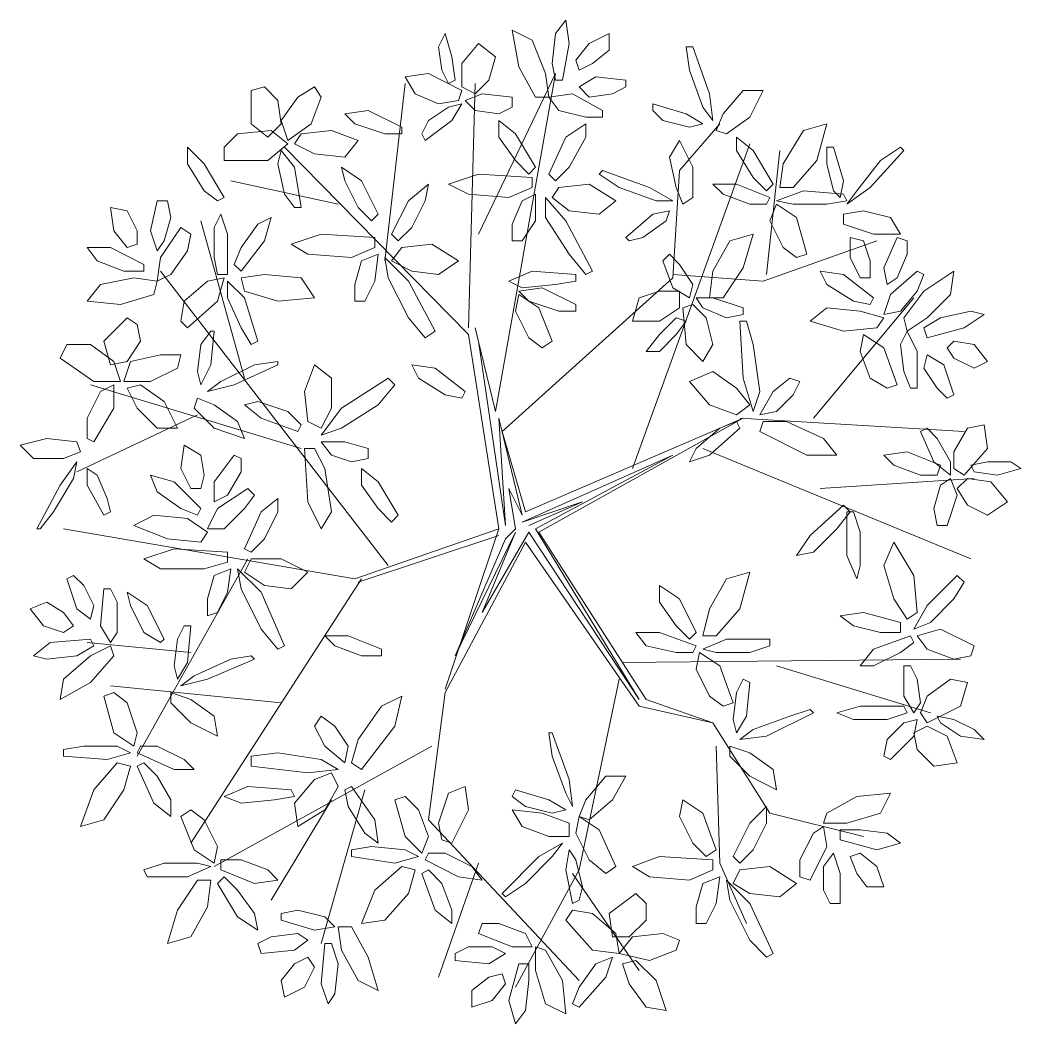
# Model space of a CAD drawing. Header units: millimetres. Extents: x 2259 to 2403, y 1663 to 1883.
# Drawn here: x 2336.22 to 2344.67, y 1719.73 to 1728.21 of the extents above; entities that cross this region are included whole.
import ezdxf

# ---------------------------------------------------------------- set-up
doc = ezdxf.new("R2010")
doc.units = ezdxf.units.MM
doc.layers.add('PDF_0', color=7, linetype='Continuous')

msp = doc.modelspace()

# ---------------------------------------------------------------- linework, layer by layer
at = {"layer": 'PDF_0', "lineweight": 9}
for points in [[(2340.7119, 1727.8397), (2340.7401, 1728.0939), (2340.8248, 1728.2068), (2340.8531, 1728.0092), (2340.7966, 1727.6985), (2340.7401, 1727.6985)], [(2340.6836, 1727.5573), (2340.5707, 1727.5573), (2340.4295, 1727.8115), (2340.373, 1728.1221), (2340.5424, 1728.0374), (2340.6554, 1727.755)], [(2339.8364, 1727.6703), (2339.8929, 1727.6985), (2339.8647, 1727.8962), (2339.8082, 1728.0939), (2339.7517, 1727.9809), (2339.78, 1727.7833)], [(2340.9378, 1727.7833), (2340.9096, 1727.868), (2341.0225, 1728.0092), (2341.192, 1728.0939), (2341.192, 1727.9527), (2341.0508, 1727.8397)], [(2340.0624, 1727.5856), (2339.9494, 1727.6421), (2339.9494, 1727.8397), (2340.0906, 1728.0092), (2340.2318, 1727.8962), (2340.1753, 1727.6985)], [(2341.8697, 1727.7833), (2341.9827, 1727.4726), (2342.0674, 1727.3597), (2342.0391, 1727.5856), (2341.8979, 1727.9809), (2341.8415, 1727.9809)], [(2339.7517, 1727.5009), (2339.5541, 1727.5856), (2339.4693, 1727.7268), (2339.667, 1727.755), (2339.9494, 1727.6138), (2339.9212, 1727.5291)], [(2341.2202, 1727.5856), (2341.0225, 1727.5573), (2340.9378, 1727.6421), (2341.079, 1727.7268), (2341.3331, 1727.6985), (2341.3331, 1727.6421)], [(2338.3962, 1727.5291), (2338.4245, 1727.3314), (2338.3115, 1727.2185), (2338.1703, 1727.3314), (2338.1703, 1727.6138), (2338.2833, 1727.6421)], [(2338.7069, 1727.6421), (2338.7633, 1727.5573), (2338.6786, 1727.3314), (2338.4809, 1727.1902), (2338.4245, 1727.3597), (2338.5657, 1727.5573)], [(2342.0956, 1727.2749), (2342.1803, 1727.2467), (2342.378, 1727.3879), (2342.491, 1727.6138), (2342.3215, 1727.6138), (2342.1521, 1727.4161)], [(2340.26, 1727.4161), (2340.0624, 1727.4444), (2339.9776, 1727.5291), (2340.1188, 1727.5856), (2340.373, 1727.5573), (2340.373, 1727.4726)], [(2340.9943, 1727.3879), (2340.7684, 1727.4444), (2340.6836, 1727.5573), (2340.8813, 1727.5856), (2341.1355, 1727.4444), (2341.1355, 1727.3879)], [(2339.2999, 1727.2467), (2339.0457, 1727.3314), (2338.961, 1727.4161), (2339.1587, 1727.4444), (2339.4411, 1727.3032), (2339.4411, 1727.2467)], [(2339.667, 1727.3597), (2339.8364, 1727.4726), (2339.9494, 1727.5009), (2339.8647, 1727.3597), (2339.6388, 1727.1902), (2339.6105, 1727.2467)], [(2341.6438, 1727.3597), (2341.8697, 1727.3032), (2341.9827, 1727.3314), (2341.8415, 1727.4161), (2341.5591, 1727.5009), (2341.5591, 1727.4444)], [(2340.4012, 1727.0208), (2340.26, 1727.2185), (2340.26, 1727.3597), (2340.4012, 1727.2467), (2340.5707, 1726.9643), (2340.5142, 1726.9078)], [(2338.0573, 1727.2467), (2338.3397, 1727.2749), (2338.4809, 1727.162), (2338.3115, 1727.0208), (2337.9444, 1727.0208), (2337.9444, 1727.1337)], [(2338.5374, 1727.162), (2338.5939, 1727.2467), (2338.8481, 1727.2749), (2339.074, 1727.1902), (2338.961, 1727.049), (2338.7069, 1727.0773)], [(2340.8531, 1726.9643), (2340.9943, 1727.2185), (2340.9943, 1727.3314), (2340.8248, 1727.2185), (2340.6836, 1726.9078), (2340.7401, 1726.8513)], [(2342.6322, 1726.7949), (2342.7451, 1726.7949), (2342.9428, 1727.0208), (2343.0275, 1727.3314), (2342.8298, 1727.2749), (2342.6604, 1726.9925)], [(2341.8132, 1726.6537), (2341.8979, 1726.7101), (2341.8979, 1726.9643), (2341.785, 1727.1902), (2341.7003, 1727.049), (2341.7567, 1726.7949)], [(2342.4063, 1726.8796), (2342.2651, 1727.1055), (2342.2651, 1727.2185), (2342.4063, 1727.1055), (2342.5757, 1726.8231), (2342.5192, 1726.7666)], [(2337.775, 1726.7666), (2337.6338, 1726.9925), (2337.6338, 1727.1337), (2337.775, 1726.9925), (2337.9444, 1726.7101), (2337.8879, 1726.6819)], [(2338.4527, 1726.7384), (2338.3962, 1726.9925), (2338.4245, 1727.1055), (2338.5374, 1726.9643), (2338.5939, 1726.6254), (2338.5374, 1726.6254)], [(2343.0275, 1726.9925), (2343.084, 1726.7666), (2343.1405, 1726.7101), (2343.1687, 1726.8513), (2343.084, 1727.1337), (2343.0275, 1727.1337)], [(2343.4794, 1727.0208), (2343.2817, 1726.7666), (2343.197, 1726.6537), (2343.3946, 1726.7949), (2343.677, 1727.1055), (2343.6488, 1727.1337)], [(2339.074, 1726.6254), (2338.961, 1726.8513), (2338.9328, 1726.9643), (2339.1022, 1726.8513), (2339.2434, 1726.5689), (2339.1869, 1726.5125)], [(2341.2767, 1726.7949), (2341.5873, 1726.6819), (2341.7285, 1726.6819), (2341.5308, 1726.7949), (2341.1355, 1726.9361), (2341.1072, 1726.9078)], [(2340.3448, 1726.7101), (2340.0059, 1726.7384), (2339.8364, 1726.8231), (2340.0906, 1726.9078), (2340.5424, 1726.8796), (2340.5424, 1726.7949)], [(2339.5258, 1726.456), (2339.6388, 1726.6819), (2339.667, 1726.8231), (2339.4976, 1726.6819), (2339.3564, 1726.3995), (2339.4129, 1726.343)], [(2340.7119, 1726.7101), (2340.7684, 1726.7949), (2341.0225, 1726.8231), (2341.2484, 1726.6819), (2341.1072, 1726.5689), (2340.8531, 1726.5972)], [(2342.378, 1726.6537), (2342.1521, 1726.7384), (2342.0674, 1726.8231), (2342.2651, 1726.8231), (2342.5475, 1726.7101), (2342.5192, 1726.6537)], [(2343.0275, 1726.6537), (2342.7451, 1726.6537), (2342.6039, 1726.6819), (2342.8298, 1726.7666), (2343.1687, 1726.7384), (2343.197, 1726.6819)], [(2337.4926, 1726.5407), (2337.4361, 1726.343), (2337.3796, 1726.2583), (2337.3231, 1726.4278), (2337.3796, 1726.6819), (2337.4643, 1726.6819)], [(2340.373, 1726.343), (2340.4577, 1726.343), (2340.5707, 1726.5125), (2340.5707, 1726.7384), (2340.4577, 1726.6819), (2340.373, 1726.4842)], [(2340.8531, 1726.2301), (2340.6554, 1726.5407), (2340.6554, 1726.7101), (2340.8248, 1726.5125), (2341.0508, 1726.0889), (2340.9943, 1726.0606)], [(2337.2102, 1726.3148), (2337.1254, 1726.2866), (2337.0125, 1726.4278), (2336.9842, 1726.6254), (2337.1254, 1726.5972), (2337.2102, 1726.4278)], [(2341.4743, 1726.3713), (2341.672, 1726.5125), (2341.7003, 1726.5972), (2341.5591, 1726.5689), (2341.3331, 1726.3713), (2341.3614, 1726.343)], [(2342.6604, 1726.2866), (2342.5475, 1726.5125), (2342.6039, 1726.6537), (2342.7734, 1726.5407), (2342.8581, 1726.2301), (2342.7734, 1726.2018)], [(2343.1687, 1726.5689), (2343.1687, 1726.4842), (2343.4229, 1726.3995), (2343.6488, 1726.3995), (2343.5641, 1726.5407), (2343.3382, 1726.5972)], [(2337.8597, 1726.2018), (2337.8597, 1726.456), (2337.9162, 1726.5689), (2337.9726, 1726.3995), (2337.9726, 1726.0606), (2337.8879, 1726.0606)], [(2338.0856, 1726.2866), (2338.2268, 1726.4842), (2338.3397, 1726.5407), (2338.2833, 1726.343), (2338.0856, 1726.0889), (2338.0291, 1726.1454)], [(2337.6338, 1726.2583), (2337.4926, 1726.0606), (2337.3796, 1726.0042), (2337.4078, 1726.2018), (2337.5773, 1726.456), (2337.662, 1726.3995)], [(2339.0175, 1726.2018), (2338.6504, 1726.2301), (2338.5092, 1726.3148), (2338.7633, 1726.3995), (2339.2152, 1726.3713), (2339.2152, 1726.2866)], [(2342.0391, 1725.863), (2342.1521, 1725.863), (2342.3215, 1726.1171), (2342.4063, 1726.3995), (2342.2086, 1726.343), (2342.0674, 1726.0889)], [(2343.3946, 1726.0324), (2343.3099, 1726.0324), (2343.2252, 1726.2018), (2343.2252, 1726.3713), (2343.3382, 1726.343), (2343.3946, 1726.1736)], [(2343.7053, 1726.2301), (2343.6206, 1726.0324), (2343.5358, 1725.9759), (2343.5076, 1726.1171), (2343.6206, 1726.3713), (2343.7053, 1726.343)], [(2337.0972, 1726.0889), (2336.8713, 1726.1736), (2336.7866, 1726.2866), (2336.9842, 1726.2866), (2337.2666, 1726.1454), (2337.2666, 1726.0889)], [(2339.3564, 1726.1736), (2339.4411, 1726.2866), (2339.6952, 1726.3148), (2339.9212, 1726.1736), (2339.7517, 1726.0606), (2339.5258, 1726.0889)], [(2339.0457, 1725.8347), (2339.1305, 1725.8347), (2339.2152, 1726.0042), (2339.2434, 1726.2301), (2339.1022, 1726.1736), (2339.0457, 1725.9759)], [(2339.4976, 1725.6935), (2339.3281, 1726.0324), (2339.2999, 1726.2018), (2339.4976, 1726.0042), (2339.7235, 1725.5806), (2339.6388, 1725.5241)], [(2341.785, 1726.1454), (2341.8979, 1725.9759), (2341.8697, 1725.863), (2341.7285, 1725.9477), (2341.6438, 1726.1736), (2341.7003, 1726.2301)], [(2340.7401, 1725.9759), (2340.4577, 1725.9477), (2340.3448, 1726.0042), (2340.5424, 1726.0889), (2340.9096, 1726.0606), (2340.9096, 1726.0042)], [(2343.2534, 1725.8347), (2343.0275, 1725.9759), (2342.971, 1726.0889), (2343.1687, 1726.0606), (2343.4229, 1725.863), (2343.3946, 1725.8065)], [(2343.79, 1725.9194), (2343.6488, 1725.75), (2343.5076, 1725.7218), (2343.5641, 1725.8912), (2343.79, 1726.0889), (2343.8465, 1726.0606)], [(2343.7053, 1725.5806), (2343.677, 1725.6935), (2343.8465, 1725.9194), (2344.1006, 1726.0889), (2344.0724, 1725.8912), (2343.8747, 1725.6935)], [(2337.3796, 1726.0042), (2337.3514, 1725.8912), (2337.069, 1725.8065), (2336.7866, 1725.8347), (2336.8995, 1725.9759), (2337.1819, 1726.0324)], [(2337.6055, 1725.8347), (2337.8032, 1726.0042), (2337.9444, 1726.0324), (2337.8879, 1725.8347), (2337.6338, 1725.6088), (2337.5773, 1725.6653)], [(2338.0856, 1725.6088), (2337.9726, 1725.863), (2337.9726, 1726.0042), (2338.1138, 1725.863), (2338.2268, 1725.4958), (2338.1703, 1725.4676)], [(2338.0856, 1726.0324), (2338.1138, 1725.9194), (2338.3962, 1725.8347), (2338.7069, 1725.863), (2338.5939, 1726.0324), (2338.2833, 1726.0606)], [(2340.7684, 1725.75), (2340.5142, 1725.8347), (2340.4295, 1725.9194), (2340.6272, 1725.9477), (2340.9096, 1725.8065), (2340.9096, 1725.75)], [(2341.785, 1725.9194), (2341.785, 1725.7782), (2341.6155, 1725.6653), (2341.3896, 1725.6653), (2341.4461, 1725.863), (2341.6155, 1725.9194)], [(2340.5142, 1725.5241), (2340.4012, 1725.75), (2340.4295, 1725.8912), (2340.5989, 1725.7782), (2340.7119, 1725.4958), (2340.6272, 1725.4394)], [(2342.1803, 1725.6935), (2341.9827, 1725.7782), (2341.9262, 1725.863), (2342.0674, 1725.863), (2342.3215, 1725.7782), (2342.3215, 1725.7218)], [(2342.0109, 1725.6935), (2342.0674, 1725.4676), (2341.9827, 1725.3264), (2341.8415, 1725.4676), (2341.8132, 1725.7782), (2341.8979, 1725.8065)], [(2343.5076, 1725.6935), (2343.4511, 1725.6088), (2343.1687, 1725.5806), (2342.8863, 1725.6653), (2343.0275, 1725.7782), (2343.3099, 1725.75)], [(2343.9877, 1725.6935), (2344.2418, 1725.75), (2344.3548, 1725.7218), (2344.1854, 1725.6088), (2343.8747, 1725.5241), (2343.8465, 1725.6088)], [(2337.2384, 1725.4958), (2337.1254, 1725.3264), (2336.9842, 1725.2982), (2336.9278, 1725.4958), (2337.1254, 1725.6935), (2337.2102, 1725.637)], [(2341.8415, 1725.6653), (2341.7567, 1725.6935), (2341.6155, 1725.5523), (2341.5026, 1725.4111), (2341.6155, 1725.4111), (2341.7567, 1725.5523)], [(2342.4063, 1725.4676), (2342.4627, 1725.0722), (2342.4063, 1724.9028), (2342.3215, 1725.1852), (2342.2933, 1725.6653), (2342.3498, 1725.6653)], [(2337.7467, 1725.4676), (2337.7185, 1725.2417), (2337.7467, 1725.1287), (2337.8314, 1725.2982), (2337.8597, 1725.5806), (2337.8314, 1725.5806)], [(2343.677, 1725.2417), (2343.6488, 1725.4676), (2343.7053, 1725.5806), (2343.79, 1725.4111), (2343.79, 1725.1005), (2343.7335, 1725.1005)], [(2343.3946, 1725.1852), (2343.3099, 1725.4111), (2343.3382, 1725.5523), (2343.5076, 1725.4394), (2343.6206, 1725.1287), (2343.5358, 1725.1005)], [(2344.0442, 1725.4394), (2344.1006, 1725.4958), (2344.2701, 1725.4676), (2344.383, 1725.3264), (2344.2701, 1725.2699), (2344.1006, 1725.3546)], [(2336.8148, 1725.4676), (2337.0125, 1725.3264), (2337.069, 1725.157), (2336.843, 1725.157), (2336.5606, 1725.3546), (2336.6171, 1725.4676)], [(2337.5773, 1725.3829), (2337.549, 1725.2699), (2337.3231, 1725.157), (2337.0972, 1725.157), (2337.1537, 1725.3264), (2337.4078, 1725.3829)], [(2338.1985, 1725.2982), (2337.9162, 1725.157), (2337.8032, 1725.0722), (2338.0291, 1725.1287), (2338.3962, 1725.2982), (2338.3962, 1725.3264)], [(2343.9594, 1725.1005), (2343.8465, 1725.2699), (2343.8747, 1725.3829), (2344.0159, 1725.2982), (2344.1006, 1725.044), (2344.0442, 1725.0158)], [(2338.7633, 1724.7616), (2338.6504, 1724.8181), (2338.6221, 1725.0722), (2338.7069, 1725.2982), (2338.8481, 1725.1852), (2338.8481, 1724.931)], [(2339.8082, 1725.044), (2339.5823, 1725.1852), (2339.5258, 1725.2982), (2339.7235, 1725.2699), (2339.9776, 1725.0722), (2339.9494, 1725.0158)], [(2342.378, 1724.9593), (2342.2651, 1724.8746), (2342.0391, 1724.9593), (2341.8697, 1725.157), (2342.0674, 1725.2417), (2342.2651, 1725.1005)], [(2339.2434, 1724.9593), (2338.9328, 1724.7616), (2338.7633, 1724.7051), (2338.9328, 1724.931), (2339.3281, 1725.1852), (2339.3846, 1725.1287)], [(2342.8016, 1725.157), (2342.7169, 1725.1852), (2342.5757, 1725.0722), (2342.4627, 1724.8746), (2342.6039, 1724.9028), (2342.7451, 1725.044)], [(2336.7866, 1724.8463), (2336.8995, 1725.0722), (2337.0125, 1725.1287), (2337.0125, 1724.931), (2336.843, 1724.6487), (2336.7866, 1724.6769)], [(2337.1254, 1725.1005), (2337.2384, 1725.1287), (2337.4361, 1724.9875), (2337.549, 1724.7616), (2337.3796, 1724.7616), (2337.2102, 1724.931)], [(2337.7185, 1725.0158), (2337.6902, 1724.931), (2337.8597, 1724.7616), (2338.1138, 1724.6769), (2338.0573, 1724.8181), (2337.8597, 1724.9593)], [(2338.4809, 1724.9028), (2338.2268, 1724.9875), (2338.1138, 1724.9593), (2338.255, 1724.8463), (2338.5657, 1724.7334), (2338.5939, 1724.7899)], [(2342.1239, 1724.7616), (2341.9262, 1724.5922), (2341.8697, 1724.4792), (2342.0391, 1724.5357), (2342.2933, 1724.7616), (2342.2651, 1724.8181)], [(2342.6887, 1724.8181), (2342.9993, 1724.6769), (2343.1122, 1724.5357), (2342.8581, 1724.5357), (2342.4627, 1724.7334), (2342.491, 1724.8181)], [(2343.9594, 1724.6769), (2344.0724, 1724.4792), (2344.0724, 1724.3663), (2343.9312, 1724.4792), (2343.8182, 1724.7334), (2343.8747, 1724.7616)], [(2344.1006, 1724.5639), (2344.2136, 1724.7616), (2344.3548, 1724.7899), (2344.383, 1724.5922), (2344.1854, 1724.3663), (2344.1006, 1724.4227)], [(2336.7301, 1724.5639), (2336.7018, 1724.6487), (2336.4477, 1724.6769), (2336.2218, 1724.6204), (2336.3347, 1724.5075), (2336.5889, 1724.5075)], [(2339.1587, 1724.5075), (2339.1587, 1724.5922), (2338.961, 1724.6487), (2338.7633, 1724.6487), (2338.8481, 1724.5357), (2339.0175, 1724.4792)], [(2337.7467, 1724.2533), (2337.662, 1724.2533), (2337.5773, 1724.4227), (2337.6055, 1724.6204), (2337.7467, 1724.5357), (2337.775, 1724.3663)], [(2338.7916, 1724.4227), (2338.8481, 1724.0556), (2338.7633, 1723.9144), (2338.6504, 1724.1403), (2338.6221, 1724.5922), (2338.7069, 1724.5922)], [(2343.8182, 1724.3663), (2343.5923, 1724.451), (2343.5076, 1724.5357), (2343.7053, 1724.5639), (2343.9877, 1724.451), (2343.9594, 1724.3663)], [(2336.5042, 1724.0556), (2336.6736, 1724.338), (2336.7018, 1724.4792), (2336.5606, 1724.2815), (2336.363, 1723.9144), (2336.3912, 1723.9144)], [(2338.0856, 1724.3945), (2337.9726, 1724.1968), (2337.8597, 1724.1403), (2337.8597, 1724.3098), (2338.0291, 1724.5357), (2338.0856, 1724.5075)], [(2344.2418, 1724.451), (2344.2701, 1724.3945), (2344.4677, 1724.3663), (2344.6654, 1724.4227), (2344.5807, 1724.4792), (2344.383, 1724.4792)], [(2336.956, 1724.1686), (2336.8713, 1724.3663), (2336.7866, 1724.4227), (2336.7866, 1724.2815), (2336.9278, 1724.0274), (2336.9842, 1724.0556)], [(2339.2434, 1724.0839), (2339.1022, 1724.2815), (2339.1022, 1724.4227), (2339.2434, 1724.3098), (2339.4129, 1724.0274), (2339.3564, 1723.9709)], [(2337.5773, 1724.0839), (2337.3796, 1724.2251), (2337.3231, 1724.3663), (2337.5208, 1724.3098), (2337.7467, 1724.0839), (2337.7185, 1724.0274)], [(2343.9312, 1724.0839), (2343.9877, 1724.2815), (2344.0724, 1724.338), (2344.1289, 1724.1968), (2344.0442, 1723.9427), (2343.9594, 1723.9427)], [(2344.1289, 1724.2533), (2344.2136, 1724.338), (2344.4113, 1724.3098), (2344.5525, 1724.1403), (2344.383, 1724.0274), (2344.2136, 1724.1121)], [(2338.1138, 1724.0839), (2337.9444, 1723.9144), (2337.8032, 1723.9144), (2337.8879, 1724.0839), (2338.1421, 1724.2533), (2338.1985, 1724.1968)], [(2338.2833, 1723.8297), (2338.3962, 1724.0556), (2338.3962, 1724.1686), (2338.255, 1724.0556), (2338.1138, 1723.745), (2338.1703, 1723.7167)], [(2343.1122, 1723.9144), (2342.9146, 1723.7167), (2342.7734, 1723.6885), (2342.8863, 1723.8579), (2343.1687, 1724.1121), (2343.2252, 1724.0556)], [(2343.3099, 1723.8862), (2343.3099, 1723.6038), (2343.2817, 1723.4908), (2343.197, 1723.6885), (2343.197, 1724.0556), (2343.2534, 1724.0556)], [(2337.8032, 1723.8862), (2337.7467, 1723.8015), (2337.4643, 1723.8297), (2337.1819, 1723.9427), (2337.3514, 1724.0274), (2337.6338, 1723.9991)], [(2343.7053, 1723.152), (2343.79, 1723.2084), (2343.7618, 1723.5191), (2343.5923, 1723.8015), (2343.5076, 1723.6038), (2343.5923, 1723.3214)], [(2337.775, 1723.5755), (2337.4078, 1723.5755), (2337.2666, 1723.6603), (2337.5208, 1723.745), (2337.9726, 1723.7167), (2337.9726, 1723.632)], [(2338.1138, 1723.5473), (2338.1703, 1723.6603), (2338.4245, 1723.6603), (2338.6504, 1723.5473), (2338.5092, 1723.4061), (2338.2833, 1723.4343)], [(2337.8032, 1723.1802), (2337.8879, 1723.2084), (2337.9726, 1723.3779), (2338.0009, 1723.5755), (2337.8597, 1723.5191), (2337.8032, 1723.3214)], [(2338.255, 1723.0672), (2338.0856, 1723.4061), (2338.0573, 1723.5755), (2338.255, 1723.3779), (2338.4527, 1722.926), (2338.3962, 1722.8978)], [(2341.9827, 1723.0108), (2342.0956, 1723.0108), (2342.2933, 1723.2367), (2342.378, 1723.5473), (2342.1803, 1723.4908), (2342.0391, 1723.2367)], [(2336.7583, 1723.4343), (2336.843, 1723.2649), (2336.8148, 1723.152), (2336.7018, 1723.2367), (2336.6171, 1723.4908), (2336.6736, 1723.5191)], [(2344.1006, 1723.3214), (2343.903, 1723.1237), (2343.7618, 1723.0672), (2343.8747, 1723.2649), (2344.1289, 1723.5191), (2344.1854, 1723.4626)], [(2337.0407, 1723.2931), (2337.0407, 1723.039), (2336.9842, 1722.9543), (2336.8995, 1723.0955), (2336.9278, 1723.4061), (2336.9842, 1723.4061)], [(2337.2666, 1723.039), (2337.1537, 1723.2649), (2337.1254, 1723.3779), (2337.2949, 1723.2649), (2337.4361, 1722.9825), (2337.4078, 1722.9543)], [(2341.7567, 1723.0955), (2341.6155, 1723.2931), (2341.6155, 1723.4343), (2341.785, 1723.3214), (2341.9262, 1723.039), (2341.8697, 1722.9825)], [(2336.6736, 1723.0955), (2336.5889, 1723.039), (2336.4194, 1723.0955), (2336.3065, 1723.2367), (2336.4477, 1723.2931), (2336.5889, 1723.2084)], [(2343.4794, 1723.039), (2343.2534, 1723.0955), (2343.1405, 1723.1802), (2343.3382, 1723.2084), (2343.6488, 1723.1237), (2343.6488, 1723.039)], [(2337.549, 1722.9825), (2337.5208, 1722.7566), (2337.549, 1722.6436), (2337.6338, 1722.7848), (2337.662, 1723.0955), (2337.6055, 1723.0955)], [(2341.7567, 1722.8696), (2341.5026, 1722.926), (2341.4179, 1723.039), (2341.6155, 1723.039), (2341.9262, 1722.926), (2341.8979, 1722.8696)], [(2344.1006, 1722.8131), (2343.8747, 1722.8978), (2343.79, 1723.0108), (2343.9877, 1723.0672), (2344.2701, 1722.926), (2344.2418, 1722.8413)], [(2336.7018, 1722.8413), (2336.4477, 1722.8131), (2336.3347, 1722.8413), (2336.4759, 1722.9543), (2336.8148, 1722.9825), (2336.843, 1722.926)], [(2339.1022, 1722.8413), (2338.8763, 1722.926), (2338.7916, 1723.0108), (2338.9893, 1723.0108), (2339.2717, 1722.8978), (2339.2717, 1722.8413)], [(2342.378, 1722.8696), (2342.0956, 1722.8696), (2341.9827, 1722.8978), (2342.1803, 1722.9825), (2342.5475, 1722.9825), (2342.5475, 1722.926)], [(2343.6488, 1722.8696), (2343.4229, 1722.7566), (2343.3099, 1722.7566), (2343.4229, 1722.8978), (2343.7335, 1723.0108), (2343.7618, 1722.9543)], [(2336.9842, 1722.926), (2337.0125, 1722.8413), (2336.8148, 1722.6154), (2336.5606, 1722.4742), (2336.5889, 1722.6436), (2336.8148, 1722.8413)], [(2342.0391, 1722.5024), (2341.9262, 1722.7284), (2341.9544, 1722.8696), (2342.1239, 1722.7566), (2342.2368, 1722.446), (2342.1521, 1722.4177)], [(2338.0009, 1722.8131), (2337.6902, 1722.6719), (2337.5773, 1722.5872), (2337.8032, 1722.6436), (2338.1985, 1722.8131), (2338.1703, 1722.8413)], [(2343.79, 1722.6436), (2343.8182, 1722.446), (2343.7618, 1722.3612), (2343.677, 1722.5024), (2343.677, 1722.7566), (2343.7335, 1722.7566)], [(2342.2651, 1722.5307), (2342.2368, 1722.3048), (2342.2651, 1722.1918), (2342.3498, 1722.333), (2342.378, 1722.6154), (2342.3215, 1722.6436)], [(2343.8747, 1722.5024), (2344.0724, 1722.6436), (2344.2136, 1722.6154), (2344.1571, 1722.4177), (2343.8747, 1722.2765), (2343.8182, 1722.3612)], [(2337.1254, 1722.446), (2337.2102, 1722.1918), (2337.1819, 1722.0788), (2337.0125, 1722.1918), (2336.9278, 1722.5024), (2337.0125, 1722.5307)], [(2337.4926, 1722.5307), (2337.4926, 1722.446), (2337.662, 1722.2765), (2337.8879, 1722.1636), (2337.8597, 1722.333), (2337.662, 1722.4742)], [(2339.074, 1722.1353), (2339.2717, 1722.4177), (2339.4411, 1722.5024), (2339.3846, 1722.2483), (2339.1022, 1721.8812), (2339.0175, 1721.9376)], [(2342.7169, 1722.333), (2342.4063, 1722.22), (2342.2933, 1722.1353), (2342.5192, 1722.1636), (2342.9146, 1722.3612), (2342.8863, 1722.3895)], [(2343.5358, 1722.3048), (2343.2534, 1722.3048), (2343.1122, 1722.3612), (2343.3099, 1722.4177), (2343.677, 1722.4177), (2343.7053, 1722.3612)], [(2338.7633, 1722.333), (2338.7069, 1722.2483), (2338.7916, 1722.0788), (2338.961, 1721.9376), (2338.9893, 1722.0788), (2338.8763, 1722.2483)], [(2343.5358, 1722.1353), (2343.677, 1722.2765), (2343.79, 1722.3048), (2343.7618, 1722.1636), (2343.5641, 1721.9659), (2343.5076, 1721.9941)], [(2343.9594, 1722.333), (2343.9877, 1722.2765), (2344.1571, 1722.1636), (2344.3548, 1722.1353), (2344.2701, 1722.22), (2344.1006, 1722.3048)], [(2340.7119, 1721.9941), (2340.8248, 1721.6835), (2340.8813, 1721.5705), (2340.8531, 1721.7964), (2340.7119, 1722.1918), (2340.6836, 1722.1918)], [(2343.7618, 1722.1918), (2343.8747, 1722.2483), (2344.0442, 1722.1636), (2344.1289, 1721.9376), (2343.9312, 1721.9094), (2343.79, 1722.0506)], [(2336.7583, 1722.0788), (2337.0407, 1722.0788), (2337.1537, 1722.0224), (2336.956, 1721.9659), (2336.5889, 1721.9941), (2336.5889, 1722.0506)], [(2337.3796, 1722.0788), (2337.6055, 1721.9659), (2337.6902, 1721.8812), (2337.5208, 1721.8812), (2337.2102, 1722.0224), (2337.2384, 1722.0788)], [(2338.3962, 1722.0224), (2338.7633, 1721.9659), (2338.9045, 1721.8812), (2338.6504, 1721.8529), (2338.1703, 1721.9094), (2338.1703, 1721.9941)], [(2342.2086, 1722.0788), (2342.2086, 1721.9941), (2342.378, 1721.8247), (2342.6039, 1721.7117), (2342.5757, 1721.8812), (2342.378, 1722.0224)], [(2337.1537, 1721.9094), (2337.0407, 1721.9376), (2336.843, 1721.7117), (2336.7301, 1721.4011), (2336.9278, 1721.4576), (2337.0972, 1721.7117)], [(2337.3796, 1721.8247), (2337.4926, 1721.627), (2337.4926, 1721.4858), (2337.3514, 1721.5988), (2337.2102, 1721.9094), (2337.2666, 1721.9376)], [(2338.8481, 1721.8529), (2338.9045, 1721.74), (2338.7916, 1721.5423), (2338.5657, 1721.4011), (2338.5374, 1721.5988), (2338.7069, 1721.7964)], [(2340.9378, 1721.4858), (2341.0225, 1721.4576), (2341.2202, 1721.627), (2341.3331, 1721.8247), (2341.1637, 1721.8247), (2340.9943, 1721.627)], [(2338.368, 1721.627), (2338.0856, 1721.5988), (2337.9444, 1721.6552), (2338.1421, 1721.74), (2338.5092, 1721.7117), (2338.5374, 1721.6552)], [(2338.9893, 1721.5705), (2339.1305, 1721.3446), (2339.2434, 1721.2599), (2339.2152, 1721.4576), (2339.0175, 1721.74), (2338.961, 1721.7117)], [(2339.7517, 1721.4293), (2339.8364, 1721.6835), (2339.9776, 1721.74), (2340.0059, 1721.5423), (2339.8647, 1721.2599), (2339.78, 1721.2881)], [(2340.486, 1721.5705), (2340.7119, 1721.5141), (2340.8248, 1721.5423), (2340.6836, 1721.627), (2340.4012, 1721.7117), (2340.373, 1721.6552)], [(2342.9993, 1721.4293), (2343.0275, 1721.5141), (2343.2817, 1721.6552), (2343.5641, 1721.6835), (2343.4794, 1721.5141), (2343.197, 1721.4293)], [(2339.5823, 1721.5423), (2339.667, 1721.3164), (2339.6105, 1721.1752), (2339.4693, 1721.3164), (2339.3846, 1721.627), (2339.4693, 1721.6552)], [(2341.8979, 1721.2599), (2341.785, 1721.4858), (2341.8132, 1721.627), (2341.9827, 1721.5141), (2342.0956, 1721.2034), (2342.0109, 1721.1469)], [(2337.775, 1721.4576), (2337.8879, 1721.2317), (2337.8597, 1721.0905), (2337.6902, 1721.2034), (2337.5773, 1721.4858), (2337.662, 1721.5423)], [(2340.8531, 1721.3164), (2340.8531, 1721.4293), (2340.6272, 1721.5141), (2340.373, 1721.5423), (2340.4577, 1721.4011), (2340.6836, 1721.3164)], [(2342.4063, 1721.2034), (2342.5192, 1721.4293), (2342.5192, 1721.5705), (2342.378, 1721.4293), (2342.2368, 1721.1469), (2342.2933, 1721.0905)], [(2341.0225, 1721.1187), (2340.9096, 1721.3446), (2340.9378, 1721.4858), (2341.1072, 1721.3729), (2341.2484, 1721.0622), (2341.1637, 1721.0057)], [(2342.8016, 1721.1187), (2342.9146, 1721.3446), (2342.9993, 1721.4011), (2343.0275, 1721.2317), (2342.8863, 1720.9493), (2342.8016, 1720.9775)], [(2343.3099, 1721.3729), (2343.5358, 1721.3446), (2343.6488, 1721.2599), (2343.4511, 1721.2034), (2343.1405, 1721.2881), (2343.1405, 1721.3729)], [(2340.486, 1720.921), (2340.7119, 1721.1469), (2340.7966, 1721.2599), (2340.5989, 1721.1469), (2340.2883, 1720.8363), (2340.3165, 1720.8081)], [(2339.1869, 1721.2317), (2339.4693, 1721.2034), (2339.5823, 1721.1469), (2339.3846, 1721.0905), (2339.0175, 1721.1469), (2339.0175, 1721.2034)], [(2339.8082, 1721.1752), (2340.0341, 1721.0622), (2340.1188, 1720.9493), (2339.9212, 1720.9775), (2339.6388, 1721.1187), (2339.667, 1721.1752)], [(2340.966, 1720.8928), (2340.9096, 1721.1187), (2340.8531, 1721.2034), (2340.8248, 1721.034), (2340.8813, 1720.7516), (2340.9378, 1720.7798)], [(2342.9993, 1720.8645), (2342.9993, 1721.0622), (2343.084, 1721.1752), (2343.1405, 1721.0057), (2343.1405, 1720.7516), (2343.0558, 1720.7516)], [(2343.2252, 1721.1469), (2343.3099, 1721.1752), (2343.4511, 1721.0622), (2343.5076, 1720.8928), (2343.3664, 1720.8928), (2343.2817, 1721.0057)], [(2337.4361, 1721.0905), (2337.7185, 1721.0905), (2337.8314, 1721.0622), (2337.6338, 1720.9775), (2337.2949, 1720.9775), (2337.2666, 1721.034)], [(2338.0856, 1721.1187), (2338.3115, 1721.034), (2338.3962, 1720.9493), (2338.1985, 1720.921), (2337.9162, 1721.034), (2337.9162, 1721.1187)], [(2341.8697, 1720.9493), (2341.5308, 1720.9775), (2341.3896, 1721.0622), (2341.6155, 1721.1469), (2342.0674, 1721.1187), (2342.0674, 1721.034)], [(2339.5541, 1721.034), (2339.4411, 1721.0622), (2339.2152, 1720.8645), (2339.1022, 1720.5821), (2339.2999, 1720.6104), (2339.4976, 1720.8363)], [(2339.78, 1720.921), (2339.8647, 1720.6951), (2339.8647, 1720.5821), (2339.7235, 1720.6951), (2339.6105, 1721.0057), (2339.667, 1721.034)], [(2342.2368, 1720.921), (2342.2933, 1721.034), (2342.5475, 1721.0622), (2342.7734, 1720.921), (2342.6322, 1720.8081), (2342.378, 1720.8363)], [(2337.8314, 1720.9493), (2337.7185, 1720.9493), (2337.549, 1720.6951), (2337.4643, 1720.4127), (2337.662, 1720.4692), (2337.8032, 1720.7233)], [(2338.0573, 1720.8645), (2338.1985, 1720.6669), (2338.2268, 1720.5257), (2338.0573, 1720.6386), (2337.8879, 1720.921), (2337.9444, 1720.9775)], [(2341.9262, 1720.5821), (2342.0109, 1720.5821), (2342.0956, 1720.7516), (2342.1239, 1720.9775), (2341.9827, 1720.921), (2341.9262, 1720.7233)], [(2342.378, 1720.4409), (2342.2086, 1720.7798), (2342.1803, 1720.9493), (2342.378, 1720.7516), (2342.5757, 1720.328), (2342.5192, 1720.2997)], [(2341.5026, 1720.6104), (2341.3614, 1720.4692), (2341.2202, 1720.4692), (2341.192, 1720.6669), (2341.4179, 1720.8363), (2341.5026, 1720.7516)], [(2338.5657, 1720.6951), (2338.7916, 1720.6386), (2338.8763, 1720.5539), (2338.7069, 1720.5257), (2338.4245, 1720.6104), (2338.4245, 1720.6669)], [(2341.0508, 1720.6669), (2341.2484, 1720.4974), (2341.2767, 1720.328), (2341.0508, 1720.3562), (2340.8248, 1720.6104), (2340.8813, 1720.6951)], [(2340.26, 1720.5821), (2340.486, 1720.4974), (2340.5424, 1720.3845), (2340.373, 1720.3845), (2340.0906, 1720.4974), (2340.1188, 1720.5821)], [(2338.3397, 1720.4692), (2338.5657, 1720.4974), (2338.6504, 1720.4409), (2338.5374, 1720.3562), (2338.255, 1720.328), (2338.2268, 1720.4127)], [(2338.9045, 1720.5539), (2339.0175, 1720.5539), (2339.1587, 1720.2997), (2339.2434, 1720.0173), (2339.074, 1720.1021), (2338.9328, 1720.3562)], [(2341.785, 1720.4409), (2341.7567, 1720.3562), (2341.5308, 1720.2715), (2341.2767, 1720.328), (2341.3896, 1720.4692), (2341.6438, 1720.4974)], [(2338.9045, 1720.2433), (2338.8763, 1719.9891), (2338.8198, 1719.9044), (2338.7633, 1720.0738), (2338.7916, 1720.4127), (2338.8481, 1720.4127)], [(2340.0059, 1720.3845), (2340.2036, 1720.3845), (2340.3165, 1720.328), (2340.1753, 1720.2433), (2339.8929, 1720.2715), (2339.8929, 1720.328)], [(2340.5707, 1720.3845), (2340.6554, 1720.3562), (2340.7966, 1720.1021), (2340.8248, 1719.8197), (2340.6554, 1719.9044), (2340.5707, 1720.1868)], [(2338.6504, 1720.2997), (2338.7069, 1720.215), (2338.6221, 1720.0456), (2338.4527, 1719.9609), (2338.4245, 1720.1021), (2338.5374, 1720.2433)], [(2340.5142, 1720.1021), (2340.486, 1719.8479), (2340.4012, 1719.735), (2340.3448, 1719.9326), (2340.4295, 1720.2433), (2340.5142, 1720.2433)], [(2340.9378, 1720.0456), (2341.079, 1720.2433), (2341.2202, 1720.2997), (2341.1637, 1720.1303), (2340.9378, 1719.8762), (2340.8813, 1719.9044)], [(2341.3049, 1720.2433), (2341.4179, 1720.2715), (2341.5873, 1720.1021), (2341.672, 1719.8479), (2341.5026, 1719.8762), (2341.3614, 1720.0738)], [(2340.2883, 1720.1585), (2340.3165, 1720.0738), (2340.2036, 1719.9326), (2340.0341, 1719.8762), (2340.0341, 1720.0173), (2340.1753, 1720.1303)]]:
    msp.add_lwpolyline(points, close=True, dxfattribs=at)
for points in [[(2340.0906, 1726.3995), (2340.7401, 1727.755), (2340.2318, 1724.9028), (2340.0624, 1725.6088)], [(2339.2999, 1726.1736), (2339.4693, 1727.6703)], [(2340.0059, 1725.6088), (2340.0624, 1727.6703)], [(2342.1239, 1727.3314), (2341.785, 1726.9361), (2341.7285, 1726.0324), (2340.2883, 1724.7334), (2340.486, 1724.0556), (2342.3215, 1724.8463), (2340.5989, 1723.8862), (2341.5026, 1722.4742), (2342.0674, 1722.2765)], [(2340.26, 1723.9144), (2340.0059, 1725.5523), (2338.4527, 1727.1337)], [(2341.3896, 1724.4227), (2342.378, 1727.162)], [(2342.5192, 1726.0606), (2342.6322, 1727.1055)], [(2338.9045, 1726.6537), (2338.0009, 1726.8513)], [(2338.1138, 1725.1852), (2337.7467, 1726.5125)], [(2341.7285, 1726.0606), (2342.491, 1726.0042), (2343.4511, 1726.343)], [(2339.3281, 1723.6038), (2337.4078, 1726.0889)], [(2342.9146, 1724.8463), (2343.7618, 1725.863)], [(2340.0906, 1725.4958), (2340.3165, 1723.9427), (2340.26, 1724.8463), (2340.4577, 1724.0274), (2340.3448, 1724.2533), (2340.4012, 1723.9144), (2340.3165, 1723.8297), (2339.8929, 1722.8413), (2340.4012, 1723.8862), (2340.1188, 1723.2084), (2340.5142, 1723.8862), (2341.4461, 1722.4742), (2340.5707, 1723.9144), (2341.7285, 1724.5357), (2340.4577, 1723.9709), (2340.966, 1724.1403), (2340.5142, 1723.9427)], [(2338.5939, 1724.5922), (2336.8148, 1725.1287)], [(2337.7185, 1724.8746), (2336.7018, 1724.3945)], [(2342.2933, 1724.8463), (2344.1854, 1724.7334)], [(2341.9827, 1724.5922), (2344.2418, 1723.6603)], [(2342.971, 1724.2533), (2344.2701, 1724.338)], [(2339.8082, 1722.5589), (2340.26, 1723.9144), (2339.0457, 1723.4908), (2336.5889, 1723.9144)], [(2340.26, 1723.8579), (2339.074, 1723.4626)], [(2343.3382, 1721.3164), (2342.5475, 1721.5141), (2342.0674, 1722.2765), (2341.4461, 1722.4177), (2340.486, 1723.8015), (2339.8082, 1722.5307), (2339.667, 1721.4576), (2340.9378, 1720.1021)], [(2338.1421, 1723.6603), (2337.2102, 1721.9941)], [(2339.1022, 1723.4908), (2337.662, 1721.2599)], [(2337.662, 1722.8696), (2336.7866, 1722.9543)], [(2341.3049, 1722.7848), (2344.1571, 1722.8131)], [(2342.6039, 1722.7566), (2343.903, 1722.3612)], [(2341.2767, 1722.6436), (2340.9378, 1721.034), (2340.4012, 1720.0456)], [(2338.4245, 1722.446), (2336.9842, 1722.5872)], [(2339.6952, 1722.0788), (2337.8597, 1721.0622)], [(2342.0956, 1722.0788), (2342.1239, 1721.0905), (2342.3498, 1720.5821)], [(2339.1305, 1721.7117), (2338.7633, 1720.4127)], [(2338.8481, 1721.627), (2338.3397, 1720.7798)], [(2340.0906, 1721.0905), (2339.7517, 1720.1303)], [(2340.8813, 1721.0057), (2341.4461, 1720.1868)]]:
    msp.add_lwpolyline(points, dxfattribs=at)

doc.saveas('drawing.dxf')
